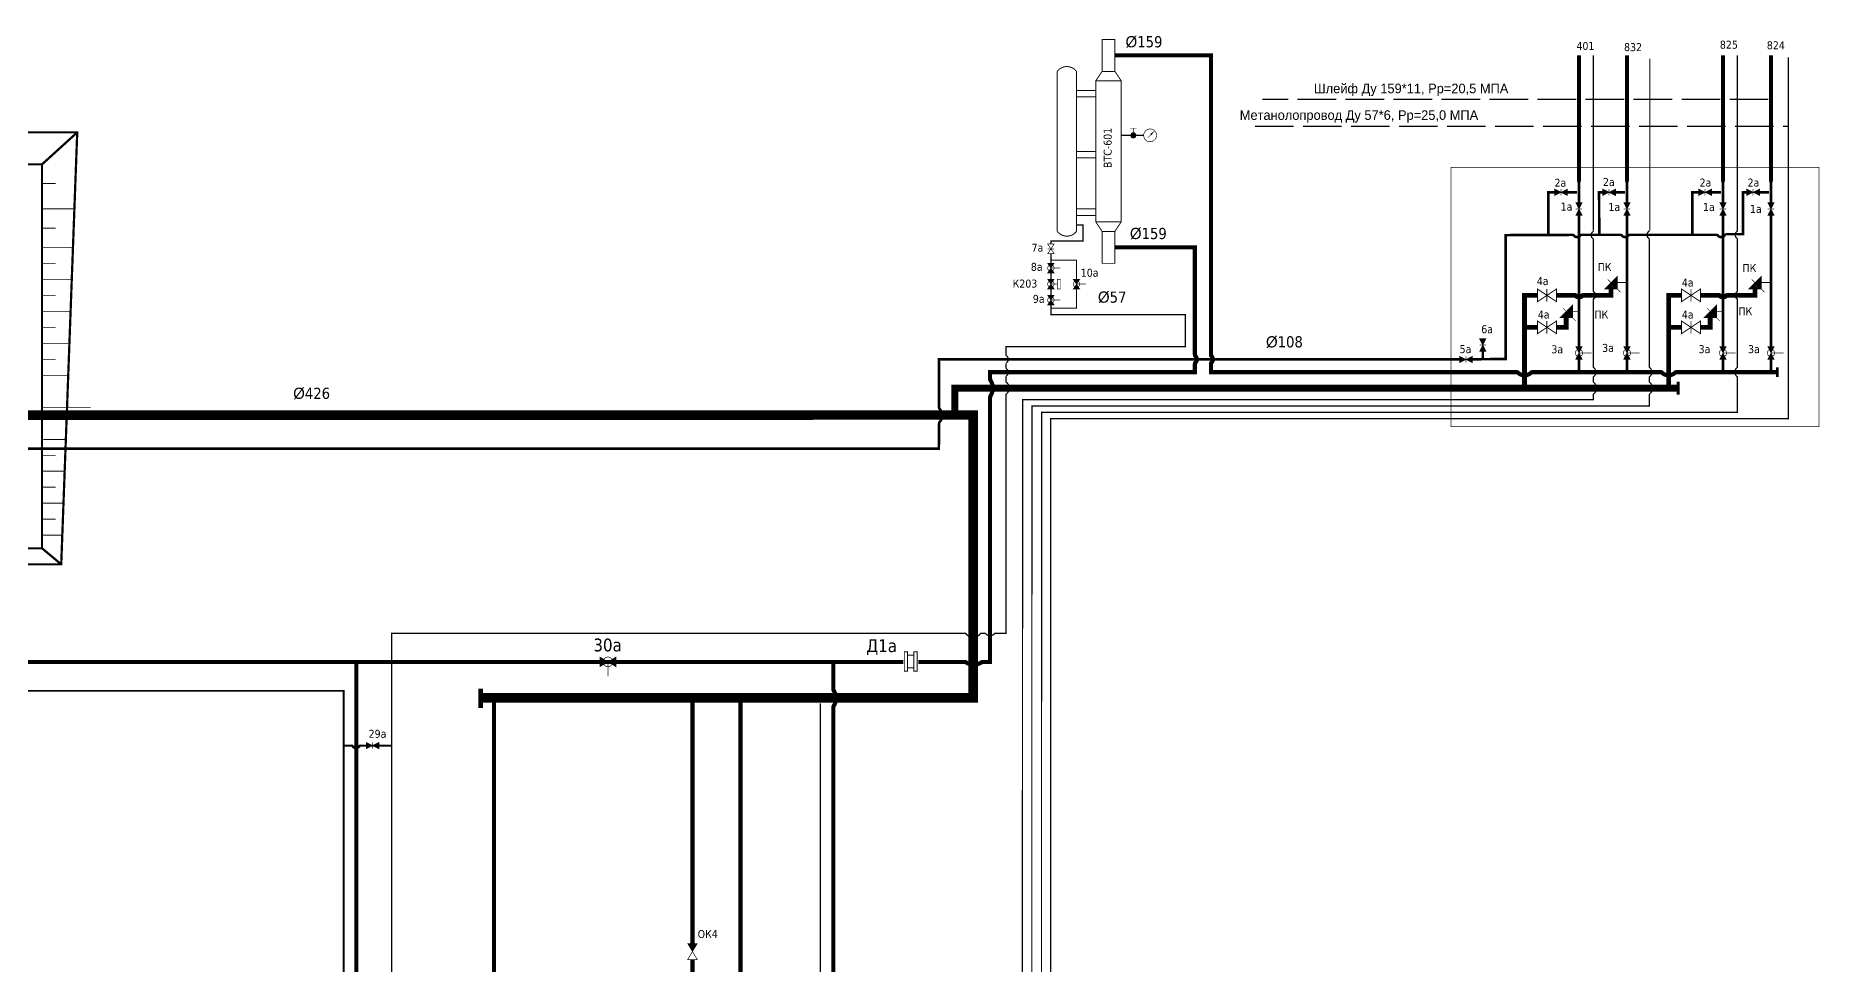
# Paper-space layout 'Layout1' of a CAD drawing. Header units: millimetres. Extents: x 40 to 1011, y 21 to 714.
# Drawn here: x 454 to 1011, y 424 to 714 of the extents above; entities that cross this region are included whole.
import ezdxf

# ---------------------------------------------------------------- set-up
doc = ezdxf.new("R2010")
doc.units = ezdxf.units.MM
doc.linetypes.add('ACAD_ISO02W100', pattern=[15, 12, -3])
doc.linetypes.add('ACAD_ISO04W100', pattern=[30, 24, -3, 0, -3])
for name, color, linetype in [('Газ', 30, 'Continuous'), ('Диафрагмы 150', 7, 'Continuous'), ('Емкости', 7, 'Continuous'), ('Задвижки 100', 7, 'Continuous'), ('Задвижки 200', 7, 'Continuous'), ('Задвижки 50', 7, 'Continuous'), ('Изм.приб.', 7, 'Continuous'), ('Клапаны 150', 7, 'Continuous'), ('Конденсат', 102, 'Continuous'), ('Краны 15', 7, 'Continuous'), ('Краны шар.пн.прив.50', 7, 'Continuous'), ('Краны шар.ручн.100', 7, 'Continuous'), ('Краны шар.ручн.150', 7, 'Continuous'), ('Краны шар.ручн.50', 7, 'Continuous'), ('Метанол', 5, 'Continuous'), ('Площадки', 7, 'Continuous'), ('Трубы 108', 7, 'Continuous'), ('Трубы 159', 7, 'Continuous'), ('Трубы 219', 7, 'Continuous'), ('Трубы 325', 7, 'Continuous'), ('Трубы 426', 7, 'Continuous'), ('Трубы 530', 7, 'Continuous'), ('Трубы 57', 7, 'Continuous'), ('Штрих пункт.', 7, 'ACAD_ISO04W100')]:
    doc.layers.add(name, color=color, linetype=linetype)

# ---------------------------------------------------------------- blocks, each defined once
blk = doc.blocks.new('Клапан 150')
at = {"layer": 'Клапаны 150'}
blk.add_hatch(color=256, dxfattribs=at).paths.add_polyline_path([(0, 1.5), (0, -1.5), (2.5, 0)])
at = {"layer": 'Клапаны 150', "const_width": 0.2}
blk.add_lwpolyline([(5, -1.5), (0, 1.5), (0, -1.5), (5, 1.5)], close=True, dxfattribs=at)
blk = doc.blocks.new('Заглушка 530')
at = {"layer": 'Трубы 530', "const_width": 1.5}
blk.add_lwpolyline([(0, 3), (0, -3)], dxfattribs=at)
blk = doc.blocks.new('Пересеч. 159-325')
at = {"layer": 'Трубы 159', "const_width": 1.3}
blk.add_lwpolyline([(-3, 0, -0.140055), (-2.3, -0.2, 0.131327), (0, -0.9, 0.131327), (2.3, -0.2, -0.140055), (3, 0)], format="xyb", dxfattribs=at)
blk = doc.blocks.new('Пересеч. 57-325')
at = {"layer": 'Трубы 57'}
blk.add_lwpolyline([(-2.5, 0, 0.4, 0.4, -0.236068), (-2.3, -0.1, 0.4, 0.4, 0.226986), (0, -1.3, 0.4, 0.4, 0.226986), (2.3, -0.1, 0.4, 0.4, -0.236068), (2.5, 0, 0, 0, 0)], format="xyseb", dxfattribs=at)
blk = doc.blocks.new('Пересеч. 57-159')
at = {"layer": 'Трубы 57'}
blk.add_lwpolyline([(-1.6, 0, 0.4, 0.4, -0.236068), (-1.4, -0.1, 0.4, 0.4, 0.236068), (0, -0.8, 0.4, 0.4, 0.236068), (1.4, -0.1, 0.4, 0.4, -0.236068), (1.6, 0, 0, 0, 0)], format="xyseb", dxfattribs=at)
blk = doc.blocks.new('Задвижка 100 непрох.')
at = {"layer": 'Задвижки 100'}
h = blk.add_hatch(color=256, dxfattribs=at)
h.paths.add_polyline_path([(2, 0), (0, 1), (0, -1)])
h.paths.add_polyline_path([(2, 0), (4, -1), (4, 1)])
at = {"layer": 'Задвижки 100', "const_width": 0.2}
blk.add_lwpolyline([(0, -1), (0, 1), (4, -1), (4, 1)], close=True, dxfattribs=at)
blk.add_lwpolyline([(2, 1), (2, -1)], dxfattribs=at)
blk = doc.blocks.new('Кран шар.ручн.100 непрох.')
at = {"layer": 'Краны шар.ручн.100'}
h = blk.add_hatch(color=256, dxfattribs=at)
h.paths.add_polyline_path([(2, 0), (0, 1), (0, -1)])
h.paths.add_polyline_path([(2, 0), (4, -1), (4, 1)])
at = {"layer": 'Краны шар.ручн.100', "const_width": 0.2}
blk.add_lwpolyline([(0, -1), (0, 1), (4, -1), (4, 1)], close=True, dxfattribs=at)
blk.add_lwpolyline([(0.875, 0, 1), (3.125, 0, 1), (0.875, 0, 1)], format="xyb", dxfattribs=at)
blk.add_lwpolyline([(2, 4), (2, 0)], dxfattribs=at)
blk = doc.blocks.new('Задвижка 200')
at = {"layer": 'Задвижки 200', "const_width": 0.3}
blk.add_lwpolyline([(6, -2), (6, 2), (0, -2), (0, 2)], close=True, dxfattribs=at)
blk.add_lwpolyline([(3, -2), (3, 2)], dxfattribs=at)
blk = doc.blocks.new('Пересеч. 57-108')
at = {"layer": 'Трубы 57', "const_width": 0.4}
blk.add_lwpolyline([(-1.4, 0, -0.236068), (-1, -0.2, 0.236068), (0, -0.7, 0.236068), (1, -0.2, -0.236068), (1.4, 0)], format="xyb", dxfattribs=at)
blk = doc.blocks.new('Пересеч. 108-108')
at = {"layer": 'Трубы 108'}
blk.add_lwpolyline([(-1.4, 0, 0.8, 0.8, -0.236068), (-1, -0.2, 0.8, 0.8, 0.236068), (0, -0.7, 0.8, 0.8, 0.236068), (1, -0.2, 0.8, 0.8, -0.236068), (1.4, 0, 0, 0, 0)], format="xyseb", dxfattribs=at)
blk = doc.blocks.new('Пересеч. 219-108')
at = {"layer": 'Трубы 219', "const_width": 1.5}
blk.add_lwpolyline([(-1.5, 0, -0.162278), (-0.9, -0.2, 0.162278), (0, -0.5, 0.162278), (0.9, -0.2, -0.162278), (1.5, 0)], format="xyb", dxfattribs=at)
blk = doc.blocks.new('Пересеч. 159-219')
at = {"layer": 'Трубы 159'}
blk.add_lwpolyline([(-2.5, 0, 1.3, 1.3, -0.192582), (-2, -0.2, 1.3, 1.3, 0.192582), (0, -1, 1.3, 1.3, 0.192582), (2, -0.2, 1.3, 1.3, -0.192582), (2.5, 0, 0, 0, 0)], format="xyseb", dxfattribs=at)
blk = doc.blocks.new('Пересеч. 57-219')
at = {"layer": 'Трубы 57', "const_width": 0.4}
blk.add_lwpolyline([(-2, 0, -0.236068), (-1.8, -0.1, 0.236068), (0, -1, 0.236068), (1.8, -0.1, -0.236068), (2, 0)], format="xyb", dxfattribs=at)
blk = doc.blocks.new('Заглушка 159')
at = {"layer": 'Трубы 159', "const_width": 0.8}
blk.add_lwpolyline([(0, 1.5), (0, -1.5)], dxfattribs=at)
blk = doc.blocks.new('Заглушка 325')
at = {"layer": 'Трубы 325', "const_width": 1}
blk.add_lwpolyline([(0, 2), (0, -2)], dxfattribs=at)
blk = doc.blocks.new('Пересеч. 159-108')
at = {"layer": 'Трубы 159'}
blk.add_lwpolyline([(-1.5, 0, 1.3, 1.3, -0.192582), (-1, -0.2, 1.3, 1.3, 0.192582), (0, -0.6, 1.3, 1.3, 0.192582), (1, -0.2, 1.3, 1.3, -0.192582), (1.5, 0, 0, 0, 0)], format="xyseb", dxfattribs=at)
blk = doc.blocks.new('Изм.приб.')
at = {"layer": 'Изм.приб.', "const_width": 0.2}
blk.add_lwpolyline([(-2, 0, 1), (2, 0, 1), (-2, 0, 0.780776)], format="xyb", dxfattribs=at)
at = {"layer": 'Изм.приб.', "const_width": 0.1}
blk.add_lwpolyline([(0.21, 0.21), (-0.71, -0.71)], dxfattribs=at)
at = {"layer": 'Изм.приб.'}
blk.add_solid([(0.01, 0.41), (1.41, 1.41), (0.41, 0.01)], dxfattribs=at)
blk = doc.blocks.new('Кран 15')
at = {"layer": 'Краны 15'}
blk.add_hatch(color=256, dxfattribs=at).paths.add_polyline_path([(-0.75, 0.75, 1), (0.75, 0.75, 1)])
at = {"layer": 'Краны 15', "const_width": 0.2}
for points in [[(-2.25, 1.75), (-2.25, -0.25)], [(-0.75, 0.75), (-2.25, 0.75)]]:
    blk.add_lwpolyline(points, dxfattribs=at)
at = {"layer": 'Краны 15'}
blk.add_lwpolyline([(-0.75, 0.75, 1), (0.75, 0.75, 1), (-0.75, 0.75, 1)], format="xyb", dxfattribs=at)
blk = doc.blocks.new('Задвижка 50')
at = {"layer": 'Задвижки 50', "const_width": 0.2}
blk.add_lwpolyline([(3, -1), (3, 1), (0, -1), (0, 1)], close=True, dxfattribs=at)
blk.add_lwpolyline([(1.5, 1), (1.5, -1)], dxfattribs=at)
blk = doc.blocks.new('Кран шар.ручн.50 непрох.')
at = {"layer": 'Краны шар.ручн.50'}
h = blk.add_hatch(color=256, dxfattribs=at)
h.paths.add_polyline_path([(0, 1), (0, -1), (1.5, 0)])
h.paths.add_polyline_path([(1.5, 0), (3, -1), (3, 1)])
blk.add_hatch(color=256, dxfattribs=at).paths.add_polyline_path([(3, -1), (3, 1), (1.5, 0)])
at = {"layer": 'Краны шар.ручн.50', "const_width": 0.2}
blk.add_lwpolyline([(0, 1), (0, -1), (3, 1), (3, -1)], close=True, dxfattribs=at)
for points in [[(2.33, 0.55, 0.535184), (0.67, 0.55, 0.535184)], [(0.67, -0.55, 0.535184), (2.33, -0.55, 0.535184)]]:
    blk.add_lwpolyline(points, format="xyb", dxfattribs=at)
blk.add_lwpolyline([(1.5, 0), (1.5, 3)], dxfattribs=at)
blk = doc.blocks.new('Кран шар.пн.прив.50')
at = {"layer": 'Краны шар.пн.прив.50'}
h = blk.add_hatch(color=256, dxfattribs=at)
h.paths.add_polyline_path([(0, 1), (0, -1), (1.5, 0)])
h.paths.add_polyline_path([(3, -1), (3, 1), (1.5, 0)])
at = {"layer": 'Краны шар.пн.прив.50', "const_width": 0.2}
for points in [[(0, 3), (3, 3), (3, 2), (0, 2)], [(3, -1), (3, 1), (0, -1), (0, 1)]]:
    blk.add_lwpolyline(points, close=True, dxfattribs=at)
blk.add_lwpolyline([(0.5, 0, 1), (2.5, 0, 1), (0.5, 0, 4.236068)], format="xyb", dxfattribs=at)
blk.add_lwpolyline([(1.5, 2), (1.5, 0)], dxfattribs=at)
blk = doc.blocks.new('Пересеч. 108-325')
at = {"layer": 'Трубы 108', "const_width": 0.8}
blk.add_lwpolyline([(-2.5, 0, -0.192582), (-2, -0.2, 0.192582), (0, -1, 0.192582), (2, -0.2, -0.192582), (2.5, 0)], format="xyb", dxfattribs=at)
blk = doc.blocks.new('Кран шар.ручн.150')
at = {"layer": 'Краны шар.ручн.150'}
h = blk.add_hatch(color=256, dxfattribs=at)
h.paths.add_polyline_path([(2.5, 0), (0, 1.5), (0, -1.5)])
h.paths.add_polyline_path([(2.5, 0), (5, -1.5), (5, 1.5)])
at = {"layer": 'Краны шар.ручн.150', "const_width": 0.2}
blk.add_lwpolyline([(5, -1.5), (0, 1.5), (0, -1.5), (5, 1.5)], close=True, dxfattribs=at)
for points in [[(3.79, 0.77, 0.56619), (1.21, 0.77)], [(1.21, -0.77, 0.56619), (3.79, -0.77)]]:
    blk.add_lwpolyline(points, format="xyb", dxfattribs=at)
blk.add_lwpolyline([(2.5, 0), (2.5, 4.5)], dxfattribs=at)
blk = doc.blocks.new('Диафрагма 150')
at = {"layer": 'Диафрагмы 150', "const_width": 0.3}
for points in [[(-3, 1), (3, 1), (3, 2), (-3, 2)], [(-3, -2), (3, -2), (3, -1), (-3, -1)]]:
    blk.add_lwpolyline(points, close=True, dxfattribs=at)
for points in [[(-2, 1), (-2, -1)], [(2, 1), (2, -1)]]:
    blk.add_lwpolyline(points, dxfattribs=at)

psp = doc.layouts.get("Layout1")

# ---------------------------------------------------------------- hatches: boundary and pattern name
h = psp.add_hatch(color=256)
h.paths.add_polyline_path([(946.09, 636.63), (944.09, 634.63), (948.09, 634.63)])
h.paths.add_polyline_path([(948.09, 634.63), (948.09, 638.63), (946.09, 636.63)])
h = psp.add_hatch(color=256)
h.paths.add_polyline_path([(991.09, 636.63), (989.09, 634.63), (993.09, 634.63)])
h.paths.add_polyline_path([(993.09, 634.63), (993.09, 638.63), (991.09, 636.63)])
h = psp.add_hatch(color=256)
h.paths.add_polyline_path([(932.09, 627.63), (930.09, 625.63), (934.09, 625.63)])
h.paths.add_polyline_path([(934.09, 625.63), (934.09, 629.63), (932.09, 627.63)])
h = psp.add_hatch(color=256)
h.paths.add_polyline_path([(977.09, 627.63), (975.09, 625.63), (979.09, 625.63)])
h.paths.add_polyline_path([(979.09, 625.63), (979.09, 629.63), (977.09, 627.63)])

# ---------------------------------------------------------------- linework, layer by layer
at = {"const_width": 0.2}
for points in [[(948.09, 634.63), (944.09, 634.63), (948.09, 638.63)], [(993.09, 634.63), (989.09, 634.63), (993.09, 638.63)], [(934.09, 625.63), (930.09, 625.63), (934.09, 629.63)], [(979.09, 625.63), (975.09, 625.63), (979.09, 629.63)]]:
    psp.add_lwpolyline(points, close=True, dxfattribs=at)
for points, const_width in [([(949.09, 633.63), (945.09, 637.63)], 0.2), ([(994.09, 633.63), (990.09, 637.63)], 0.2), ([(935.09, 624.63), (931.09, 628.63)], 0.2), ([(934.09, 627.63), (936.09, 627.63)], 0.3), ([(980.09, 624.63), (976.09, 628.63)], 0.2), ([(979.09, 627.63), (981.09, 627.63)], 0.3)]:
    psp.add_lwpolyline(points, dxfattribs=dict(const_width=const_width))
at = {"layer": 'Газ', "color": 0, "linetype": 'ACAD_ISO02W100'}
for p, q in [((995.18, 693.84), (837.18, 693.84)), ((962.23, 686.78), (962.23, 686.78))]:
    psp.add_line(p, q, dxfattribs=at)
at = {"layer": 'Газ'}
for p, q in [((703.09, 518.03), (703.09, 518.03)), ((752, 518.05), (752, 518.05))]:
    psp.add_line(p, q, dxfattribs=at)
for points, const_width in [([(791.09, 707.63), (821.09, 707.63), (821.09, 614.13)], 1.3), ([(936.09, 668.63), (936.09, 707.63)], 1.3), ([(951.09, 668.63), (951.09, 707.63)], 1.3), ([(981.09, 668.63), (981.09, 707.63)], 1.3), ([(996.09, 668.63), (996.09, 707.63)], 1.3), ([(926.51, 651.5), (926.51, 664.84), (928.51, 664.84)], 0.8), ([(932.51, 664.84), (935.51, 664.84)], 0.8), ([(936.09, 661.63), (936.09, 667.63)], 0.8), ([(942.45, 651.53), (942.37, 664.84), (943.51, 664.84)], 0.8), ([(947.51, 664.84), (950.51, 664.84)], 0.8), ([(951.09, 661.63), (951.09, 667.63)], 0.8), ([(971.51, 651.53), (971.51, 664.84), (973.51, 664.84)], 0.8), ([(977.51, 664.84), (980.51, 664.84)], 0.8), ([(981.09, 661.63), (981.09, 667.63)], 0.8), ([(981.91, 651.74), (987.34, 651.74), (987.34, 664.84), (988.51, 664.84)], 0.8), ([(992.51, 664.84), (995.51, 664.84)], 0.8), ([(996.09, 661.63), (996.09, 667.63)], 0.8), ([(936.09, 616.63), (936.09, 657.63)], 0.8), ([(981.09, 616.63), (981.09, 657.63)], 0.8), ([(996.09, 616.63), (996.09, 657.63)], 0.8), ([(816.09, 614.13), (816.09, 647.63), (791.09, 647.63)], 1.3), ([(902.8, 612.63), (913.22, 612.76), (913.22, 651.45), (934.11, 651.53)], 0.8), ([(936.91, 651.53), (949.11, 651.53)], 0.8), ([(951.91, 651.53), (979.11, 651.53)], 0.8), ([(948.09, 636.63), (951.09, 636.63)], 0.3), ([(993.09, 636.63), (996.09, 636.63)], 0.3), ([(906.06, 614.98), (906.06, 612.76)], 0.8), ([(736.16, 597.59), (736.09, 612.63), (898.8, 612.63)], 0.8), ([(821.09, 611.13), (821.09, 608.63), (898.09, 608.63)], 1.3), ([(898.09, 608.63), (916.59, 608.63)], 1.3), ([(921.59, 608.63), (961.59, 608.63)], 1.3), ([(936.09, 608.63), (936.09, 612.63)], 0.8), ([(951.09, 608.63), (951.09, 612.63)], 0.8), ([(966.59, 608.63), (998.09, 608.63)], 1.3), ([(981.09, 608.63), (981.09, 612.63)], 0.8), ([(996.09, 608.63), (996.09, 612.63)], 0.8), ([(211.95, 599.46), (211.95, 584.68), (221.95, 584.68), (221.95, 557.68), (442.95, 557.68), (442.95, 584.74), (736.08, 584.74), (736.16, 592.59)], 0.8), ([(554.09, 518.03), (703.09, 518.03), (703.09, 518.03)], 1.3), ([(724.97, 518.04), (703.09, 518.03), (703.09, 509.69)], 1.3), ([(743.98, 518.05), (729.65, 518.04)], 1.3), ([(699.09, 505.15), (699.09, 309.63)], 0.4)]:
    psp.add_lwpolyline(points, dxfattribs=dict(at, const_width=const_width))
at = {"layer": 'Газ', "color": 30, "const_width": 0.8}
psp.add_lwpolyline([(951.09, 616.63), (951.09, 657.63)], dxfattribs=at)
at = {"layer": 'Газ'}
for points in [[(816.09, 611.13, 1.3, 1.3, 0), (816.09, 608.63, 1.3, 1.3, 0), (752.09, 608.63, 1.3, 1.3, 0), (752.09, 606.63, 1.3, 1.3, 0)], [(752.09, 608.63, 1.3, 1.3, 0), (752.09, 608.5, 1.3, 1.3, 0)], [(752.09, 600.67, 1.3, 1.3, 0), (752.07, 517.41, 1.3, 1.3, 0), (752.07, 517.41, 0, 0, 0)], [(554.09, 486.96, 1.3, 1.3, 0), (554.09, 518.03, 1.3, 1.3, 0), (144.73, 518.03, 1.3, 1.3, 0), (144.73, 527.03, 1.3, 1.3, 0), (109.8, 527.03, 1.3, 1.3, 0), (109.74, 346.3, 0, 0, 0)], [(749.98, 518.05, 1.3, 1.3, 0), (752, 518.05, 1.3, 1.3, 0)], [(703.09, 503.69, 1.3, 1.3, 0), (703.09, 329.03, 1.3, 1.3, 0), (719.09, 329.03, 0, 0, 0)], [(659.09, 243.03, 1.3, 1.3, 0), (659.09, 248.03, 1.3, 1.3, 0), (554.09, 248.03, 1.3, 1.3, 0), (554.09, 489.53, 1.3, 1.3, 0)]]:
    psp.add_lwpolyline(points, format="xyseb", dxfattribs=at)
at = {"layer": 'Емкости', "const_width": 0.3}
for points in [[(787.09, 712.63), (791.09, 712.63), (791.09, 702.63), (787.09, 702.63)], [(785.09, 699.63), (793.09, 699.63), (793.09, 655.63), (785.09, 655.63)], [(787.09, 652.63), (791.09, 652.63), (791.09, 642.63), (787.09, 642.63)]]:
    psp.add_lwpolyline(points, close=True, dxfattribs=at)
for points in [[(779.09, 702.63, 0.5), (773.09, 702.63)], [(773.09, 652.63, 0.5), (779.09, 652.63)]]:
    psp.add_lwpolyline(points, format="xyb", dxfattribs=at)
for points in [[(773.09, 652.63), (773.09, 702.63)], [(779.09, 702.63), (779.09, 652.63)], [(787.09, 702.63), (785.09, 699.63)], [(791.09, 702.63), (793.09, 699.63)], [(779.09, 696.63), (785.09, 696.63)], [(779.09, 694.63), (785.09, 694.63)], [(779.09, 677.63), (785.09, 677.63)], [(779.09, 675.63), (785.09, 675.63)], [(779.09, 659.63), (785.09, 659.63)], [(779.09, 657.63), (785.09, 657.63)], [(785.09, 655.63), (787.09, 652.63)], [(793.09, 655.63), (791.09, 652.63)]]:
    psp.add_lwpolyline(points, dxfattribs=at)
at = {"layer": 'Конденсат', "color": 3, "const_width": 0.4}
for points in [[(771.09, 648.63), (771.09, 649.63), (781.09, 649.63), (781.09, 654.63), (779.09, 654.63)], [(771.09, 642.63), (771.09, 645.63)], [(771.09, 643.63), (779.09, 643.63), (779.09, 637.63)], [(771.09, 637.63), (771.09, 639.63)], [(771.09, 632.63), (771.09, 634.63)], [(779.09, 634.63), (779.09, 628.63), (771.09, 628.63)], [(757.09, 614.14), (757.09, 616.63)], [(757.09, 611.21), (757.09, 611.21)], [(757.09, 609.89), (757.09, 611.21)], [(757.09, 607.14), (757.09, 607.21)], [(757.09, 605.58), (757.09, 607.14)], [(757.09, 605.64), (757.09, 607.14)], [(753.69, 527.03), (757.09, 527.03), (757.09, 601.67)]]:
    psp.add_lwpolyline(points, dxfattribs=at)
at = {"layer": 'Конденсат', "color": 3}
for points in [[(757.09, 614.03, 0.4, 0.4, 0), (757.09, 616.63, 0.4, 0.4, 0), (813.09, 616.63, 0.4, 0.4, 0), (813.09, 626.63, 0.4, 0.4, 0), (771.09, 626.63, 0.4, 0.4, 0), (771.09, 629.63, 0, 0, 0)], [(565.09, 379.4, 0.4, 0.4, 0), (565.09, 527.03, 0.4, 0.4, 0), (744.3, 527.03, 0.4, 0.4, 0)], [(749.3, 527.03, 0.4, 0.4, 0), (750.49, 527.03, 0.4, 0.4, 0)]]:
    psp.add_lwpolyline(points, format="xyseb", dxfattribs=at)
at = {"layer": 'Конденсат'}
for points in [[(550.09, 487.66, 0.6, 0.6, 0), (550.09, 509.03, 0.6, 0.6, 0), (144.72, 509.03, 0.6, 0.6, 0), (144.55, 255.51, 0.6, 0.6, 0), (142.22, 255.52, 0, 0, 0)], [(550.09, 234.43, 0.6, 0.6, 0), (550.09, 489.53, 0.6, 0.6, 0)]]:
    psp.add_lwpolyline(points, format="xyseb", dxfattribs=at)
at = {"layer": 'Конденсат', "const_width": 0.6}
for points in [[(550.41, 491.88), (550.41, 491.88), (552.56, 491.88)], [(555.36, 491.86), (555.36, 491.86), (564.92, 491.84)]]:
    psp.add_lwpolyline(points, dxfattribs=at)
at = {"layer": 'Метанол', "color": 0, "linetype": 'ACAD_ISO02W100'}
psp.add_line((834.92, 685.53), (1001.42, 685.53), dxfattribs=at)
at = {"layer": 'Метанол', "const_width": 0.4}
for points in [[(940.59, 652.93), (940.59, 707.63)], [(985.53, 652.93), (985.53, 707.63)], [(958.23, 652.93), (958.23, 706.57)], [(940.59, 634.03), (940.59, 650.13)], [(958.09, 610.23), (958.09, 650.13)], [(985.59, 634.03), (985.59, 650.28)], [(940.59, 610.23), (940.59, 631.23)], [(985.59, 610.23), (985.59, 631.23)], [(940.59, 605.63), (940.59, 607.03)], [(958.09, 605.63), (958.09, 607.03)]]:
    psp.add_lwpolyline(points, dxfattribs=at)
at = {"layer": 'Метанол'}
for points in [[(771.09, 114.04, 0.4, 0.4, 0), (770.98, 594.06, 0.4, 0.4, 0), (1001.49, 594.06, 0.4, 0.4, 0), (1001.49, 707.06, 0, 0, 0)], [(768.09, 114.07, 0.4, 0.4, 0), (768.18, 596.06, 0.4, 0.4, 0), (985.57, 596.06, 0.4, 0.4, 0), (985.59, 607.03, 0, 0, 0)], [(940.59, 601.63, 0.4, 0.4, 0), (940.6, 600.06, 0.4, 0.4, 0), (762.25, 600.06, 0.4, 0.4, 0), (762.09, 114.02, 0, 0, 0)], [(958.09, 601.63, 0.4, 0.4, 0), (958.08, 598.06, 0.4, 0.4, 0), (765.15, 598.06, 0.4, 0.4, 0), (765.09, 114.02, 0, 0, 0)]]:
    psp.add_lwpolyline(points, format="xyseb", dxfattribs=at)
at = {"layer": 'Площадки', "const_width": 0.7}
for points in [[(177.4, 683.57), (181.86, 548.57), (461.86, 548.57), (466.86, 683.57)], [(186.86, 673.57), (455.86, 673.57), (455.86, 553.57), (186.86, 553.57)]]:
    psp.add_lwpolyline(points, close=True, dxfattribs=at)
at = {"layer": 'Площадки'}
for points, const_width in [([(455.86, 673.57), (466.86, 683.57)], 0.7), ([(456.09, 667.63), (460.09, 667.63)], 0.3), ([(456.09, 659.63), (465.97, 659.63)], 0.3), ([(456.09, 653.63), (460.09, 653.63)], 0.3), ([(456.09, 647.63), (465.53, 647.63)], 0.3), ([(456.09, 642.63), (460.09, 642.63)], 0.3), ([(456.09, 637.63), (465.16, 637.63)], 0.3), ([(456.09, 632.63), (460.09, 632.63)], 0.3), ([(456.09, 627.63), (464.79, 627.63)], 0.3), ([(456.09, 622.63), (460.09, 622.63)], 0.3), ([(456.09, 617.63), (464.42, 617.63)], 0.3), ([(456.09, 612.63), (460.09, 612.63)], 0.3), ([(456.09, 607.63), (464.05, 607.63)], 0.3), ([(456.09, 597.63), (471.09, 597.63)], 0.3), ([(456.24, 587.61), (463.08, 587.61)], 0.3), ([(456.09, 582.63), (460.09, 582.63)], 0.3), ([(456.09, 577.63), (462.94, 577.63)], 0.3), ([(456.09, 572.63), (460.09, 572.63)], 0.3), ([(456.09, 567.63), (462.57, 567.63)], 0.3), ([(456.09, 562.63), (460.09, 562.63)], 0.3), ([(456.09, 557.63), (462.2, 557.63)], 0.3), ([(455.86, 553.57), (461.86, 548.57)], 0.7), ([(462.09, 553.63), (462.09, 551.63)], 0.3)]:
    psp.add_lwpolyline(points, dxfattribs=dict(at, const_width=const_width))
at = {"layer": 'Трубы 159', "color": 30}
for points in [[(936.09, 667.63, 0.8, 1.3, 0), (936.09, 668.63, 1.3, 1.3, 0)], [(951.09, 667.63, 0.8, 1.3, 0), (951.09, 668.63, 1.3, 1.3, 0)], [(981.09, 667.63, 0.8, 1.3, 0), (981.09, 668.63, 1.3, 1.3, 0)], [(996.09, 667.63, 0.8, 1.3, 0), (996.09, 668.63, 1.3, 1.3, 0)]]:
    psp.add_lwpolyline(points, format="xyseb", dxfattribs=at)
at = {"layer": 'Трубы 159', "const_width": 1.3}
for points in [[(597.09, 506.69), (597.09, 439.2)], [(659.09, 439.58), (659.09, 506.69)], [(674.09, 439.58), (674.09, 506.69)], [(597.09, 442.53), (597.09, 376.03), (609.09, 376.03), (609.09, 371.03)], [(635.09, 362.03), (674.09, 362.03), (674.09, 442.53)], [(659.09, 430.03), (659.09, 442.53)], [(659.09, 316.33), (659.09, 425.03)]]:
    psp.add_lwpolyline(points, dxfattribs=at)
at = {"layer": 'Трубы 219', "const_width": 1.5}
for points in [[(937.59, 632.63), (946.09, 632.63), (946.09, 634.63)], [(982.59, 632.63), (991.09, 632.63), (991.09, 634.63)], [(919.09, 604.63), (919.09, 632.63), (923.09, 632.63)], [(929.09, 632.63), (934.59, 632.63)], [(964.09, 604.63), (964.09, 632.63), (968.09, 632.63)], [(974.09, 632.63), (979.59, 632.63)], [(929.09, 622.63), (932.09, 622.63), (932.09, 625.63)], [(974.09, 622.63), (977.09, 622.63), (977.09, 625.63)], [(919.09, 622.63), (923.09, 622.63)], [(964.09, 622.63), (968.09, 622.63)]]:
    psp.add_lwpolyline(points, dxfattribs=at)
at = {"layer": 'Трубы 325', "const_width": 2.2}
psp.add_lwpolyline([(741.09, 596.63), (741.09, 603.63), (967.09, 603.63)], dxfattribs=at)
at = {"layer": 'Трубы 530'}
psp.add_lwpolyline([(432.57, 629.24, 3, 3, 0), (444.57, 629.24, 3, 3, 0), (444.57, 595.17, 3, 3, 0), (746.8, 595.23, 3, 3, 0), (746.8, 506.83, 3, 3, 0), (592.8, 506.83, 0, 0, 0)], format="xyseb", dxfattribs=at)
at = {"layer": 'Трубы 57', "const_width": 0.4}
psp.add_lwpolyline([(793.09, 682.63), (800.09, 682.63)], dxfattribs=at)
at = {"layer": 'Штрих пункт.', "const_width": 0.2}
psp.add_lwpolyline([(896.09, 672.63), (1011.09, 672.63), (1011.09, 591.63), (896.09, 591.63)], close=True, dxfattribs=at)

# ---------------------------------------------------------------- block references
at = {"layer": 'Газ'}
for name, p in [('Задвижка 100 непрох.', (928.51, 664.84)), ('Задвижка 100 непрох.', (943.51, 664.84)), ('Задвижка 100 непрох.', (973.51, 664.84)), ('Задвижка 100 непрох.', (988.51, 664.84)), ('Задвижка 100 непрох.', (898.8, 612.58)), ('Пересеч. 159-219', (919.09, 608.63)), ('Пересеч. 159-219', (964.09, 608.63)), ('Заглушка 159', (998.09, 608.63)), ('Пересеч. 159-325', (746.98, 518.05)), ('Задвижка 100 непрох.', (557.14, 491.9))]:
    psp.add_blockref(name, p, dxfattribs=at)
for name, p, rotation in [('Задвижка 100 непрох.', (936.09, 661.63), 270), ('Задвижка 100 непрох.', (951.09, 661.63), 270), ('Задвижка 100 непрох.', (981.09, 661.63), 270), ('Задвижка 100 непрох.', (996.09, 661.63), 270), ('Задвижка 100 непрох.', (906.04, 619.08), 270), ('Пересеч. 159-108', (816.09, 612.63), 90), ('Пересеч. 159-108', (821.09, 612.63), 90), ('Кран шар.ручн.100 непрох.', (936.09, 616.63), 270), ('Кран шар.ручн.100 непрох.', (951.09, 616.63), 270), ('Кран шар.ручн.100 непрох.', (981.09, 616.63), 270), ('Кран шар.ручн.100 непрох.', (996.09, 616.63), 270), ('Пересеч. 159-325', (752.09, 603.63), 90), ('Пересеч. 108-325', (736.16, 595.09), 90), ('Кран шар.ручн.150', (635.17, 518.08), 180), ('Диафрагма 150', (727.29, 518.17), 90), ('Пересеч. 159-325', (703.09, 506.69), 90), ('Клапан 150', (659.09, 430.03), 270)]:
    psp.add_blockref(name, p, dxfattribs=dict(at, rotation=rotation))
at = {"layer": 'Газ', "color": 30}
for p in [(935.51, 651.53), (950.51, 651.53), (980.51, 651.53)]:
    psp.add_blockref('Пересеч. 108-108', p, dxfattribs=at)
at = {"layer": 'Задвижки 200'}
for p in [(923.09, 632.63), (968.09, 632.63), (923.09, 622.63), (968.09, 622.63)]:
    psp.add_blockref('Задвижка 200', p, dxfattribs=at)
at = {"layer": 'Изм.приб.'}
psp.add_blockref('Изм.приб.', (802.09, 682.63), dxfattribs=at)
at = {"layer": 'Конденсат', "color": 3}
for name, p, rotation in [('Задвижка 50', (771.09, 648.63), 270), ('Кран шар.ручн.50 непрох.', (771.09, 642.63), 270), ('Кран шар.пн.прив.50', (771.09, 637.63), 270), ('Кран шар.ручн.50 непрох.', (779.09, 637.63), 270), ('Кран шар.ручн.50 непрох.', (771.09, 632.63), 270), ('Пересеч. 57-108', (757.09, 612.63), 90), ('Пересеч. 57-108', (757.09, 608.56), 90), ('Пересеч. 57-219', (757.09, 603.63), 90)]:
    psp.add_blockref(name, p, dxfattribs=dict(at, rotation=rotation))
for name, p in [('Пересеч. 57-325', (746.8, 527.03)), ('Пересеч. 57-159', (752.09, 527.03))]:
    psp.add_blockref(name, p, dxfattribs=at)
at = {"layer": 'Конденсат', "color": 30}
psp.add_blockref('Пересеч. 108-108', (553.96, 491.86), dxfattribs=at)
at = {"layer": 'Краны 15', "rotation": 270}
psp.add_blockref('Кран 15', (796.09, 682.63), dxfattribs=at)
at = {"layer": 'Метанол'}
for name, p, rotation in [('Пересеч. 57-108', (940.58, 651.46), 270), ('Пересеч. 57-108', (958.03, 651.53), 270), ('Пересеч. 57-108', (985.58, 651.53), 270), ('Пересеч. 57-108', (940.59, 632.63), 90), ('Пересеч. 57-159', (940.59, 608.63), 90), ('Пересеч. 57-159', (958.09, 608.63), 90), ('Пересеч. 57-219', (940.59, 603.63), 90), ('Пересеч. 57-219', (958.09, 603.63), 90)]:
    psp.add_blockref(name, p, dxfattribs=dict(at, rotation=rotation))
at = {"layer": 'Метанол', "xscale": -1, "rotation": 270}
for name, p in [('Пересеч. 57-108', (985.59, 632.63)), ('Пересеч. 57-159', (985.59, 608.63))]:
    psp.add_blockref(name, p, dxfattribs=at)
at = {"layer": 'Трубы 219'}
for p in [(936.09, 632.63), (981.09, 632.63)]:
    psp.add_blockref('Пересеч. 219-108', p, dxfattribs=at)
at = {"layer": 'Трубы 325', "rotation": 180}
psp.add_blockref('Заглушка 325', (967.09, 603.63), dxfattribs=at)
at = {"layer": 'Трубы 530'}
psp.add_blockref('Заглушка 530', (592.94, 506.69), dxfattribs=at)

# ---------------------------------------------------------------- texts
at = {"layer": 'Газ', "color": 0, "linetype": 'ACAD_ISO02W100'}
psp.add_text('Шлейф Ду 159*11, Рр=20,5 МПА', height=3, dxfattribs=at).set_placement((853.27, 695.79))
at = {"layer": 'Газ', "attachment_point": 1}
for s, insert, char_height, width in [('%%c{\\fTahoma|b0|i0|c204|p32;159}', (794.42, 713.65), 3.5, 15.5564), ('{\\fTahoma|b0|i0|c204|p32;832}', (950.18, 711.46), 2.5, 9.7229), ('{\\fTahoma|b0|i0|c204|p32;825}', (980.11, 712.22), 2.5, 10.2949), ('{\\fTahoma|b0|i0|c204|p32;824}', (994.79, 712.03), 2.5, 8.8316), ('{\\fTahoma|b0|i0|c204|p32;2а}', (928.44, 669.08), 2.5, 4.6424), ('{\\fTahoma|b0|i0|c204|p32;2а}', (943.58, 669.32), 2.5, 4.6424), ('{\\fTahoma|b0|i0|c204|p32;2а}', (973.77, 669.13), 2.5, 4.6424), ('{\\fTahoma|b0|i0|c204|p32;2а}', (988.77, 669.13), 2.5, 4.6424), ('{\\fTahoma|b0|i0|c204|p32;1а}', (930.35, 661.63), 2.5, 4.7457), ('{\\fTahoma|b0|i0|c204|p32;1а}', (945.29, 661.48), 2.5, 4.7457), ('{\\fTahoma|b0|i0|c204|p32;1а}', (974.84, 661.48), 2.5, 4.7457), ('{\\fTahoma|b0|i0|c204|p32;1а}', (989.51, 660.9), 2.5, 4.7457), ('%%c{\\fTahoma|b0|i0|c204|p32;159}', (795.78, 653.72), 3.5, 18.3772), ('{\\fTahoma|b0|i0|c204|p32;ПК}', (941.93, 642.7), 2.5, 7.5), ('{\\fTahoma|b0|i0|c204|p32;ПК}', (987.19, 642.41), 2.5, 7.5), ('{\\fTahoma|b0|i0|c204|p32;4а}', (922.9, 638.34), 2.5, 6.5749), ('{\\fTahoma|b0|i0|c204|p32;4а}', (968.23, 637.88), 2.5, 6.5749), ('{\\fTahoma|b0|i0|c204|p32;4а}', (923.23, 627.88), 2.5, 6.5749), ('{\\fTahoma|b0|i0|c204|p32;ПК}', (940.93, 627.89), 2.5, 7.5), ('{\\fTahoma|b0|i0|c204|p32;4а}', (968.23, 627.88), 2.5, 6.5749), ('{\\fTahoma|b0|i0|c204|p32;ПК}', (985.93, 628.89), 2.5, 7.5), ('%%c{\\fTahoma|b0|i0|c204|p32;108}', (838.3, 619.85), 3.5, 57.1817), ('{\\fTahoma|b0|i0|c204|p32;6а}', (905.55, 623.29), 2.5, 5.1133), ('{\\fTahoma|b0|i0|c204|p32;5а}', (898.8, 617.08), 2.5, 6.2412), ('{\\fTahoma|b0|i0|c204|p32;3а}', (927.47, 617.01), 2.5, 7.6181), ('{\\fTahoma|b0|i0|c204|p32;3а}', (943.34, 617.45), 2.5, 7.6181), ('{\\fTahoma|b0|i0|c204|p32;3а}', (973.47, 617.07), 2.5, 7.6181), ('{\\fTahoma|b0|i0|c204|p32;3а}', (988.91, 617.07), 2.5, 7.6181), ('{\\fTahoma|b0|i0|c204|p32;30а}', (628.13, 525.35), 4, 18.9477), ('{\\fTahoma|b0|i0|c204|p32;Д1а}', (713.44, 525.11), 4, 18.9477)]:
    psp.add_mtext(s, dxfattribs=dict(at, insert=insert, char_height=char_height, width=width))
at = {"layer": 'Газ', "ltscale": 2.5, "insert": (935.3, 711.84), "char_height": 2.5, "width": 9.7229, "attachment_point": 1}
psp.add_mtext('{\\fTahoma|b0|i0|c204|p32;401}', dxfattribs=at)
at = {"layer": 'Газ', "insert": (787.58, 672.42), "char_height": 2.5, "width": 18.3996, "attachment_point": 1, "rotation": 90}
psp.add_mtext('{\\fTahoma|b0|i0|c204|p32;ВТС-601}', dxfattribs=at)
at = {"layer": 'Конденсат', "attachment_point": 1}
for s, insert, char_height, width in [('{\\fTahoma|b0|i0|c204|p32;7а}', (765.05, 648.79), 2.5, 16.822), ('{\\fTahoma|b0|i0|c204|p32;8а}', (764.83, 642.79), 2.5, 16.822), ('{\\fTahoma|b0|i0|c204|p32;10а}', (780.42, 640.94), 2.5, 16.822), ('{\\fTahoma|b0|i0|c204|p32;К203}', (759.12, 637.55), 2.5, 16.822), ('{\\fTahoma|b0|i0|c204|p32;9а}', (765.45, 632.77), 2.5, 16.822), ('%%c{\\fTahoma|b0|i0|c204|p32;57}', (785.8, 633.83), 3.5, 18.3772), ('{\\fTahoma|b0|i0|c204|p32;29а}', (557.9, 496.84), 2.5, 16.0557)]:
    psp.add_mtext(s, dxfattribs=dict(at, insert=insert, char_height=char_height, width=width))
at = {"layer": 'Метанол', "color": 0, "linetype": 'ACAD_ISO02W100'}
psp.add_text('Метанолопровод Ду 57*6, Рр=25,0 МПА', height=3, dxfattribs=at).set_placement((830.1, 687.47))
at = {"layer": 'Трубы 159', "insert": (660.71, 434.26), "char_height": 2.5, "width": 10.8974, "attachment_point": 1}
psp.add_mtext('{\\fTahoma|b0|i0|c204|p32;ОК4}', dxfattribs=at)
at = {"layer": 'Трубы 426', "insert": (534.34, 603.76), "char_height": 3.5, "width": 20.0121, "attachment_point": 1}
psp.add_mtext('%%c{\\fTahoma|b0|i0|c204|p32;426}', dxfattribs=at)

doc.saveas('drawing.dxf')
